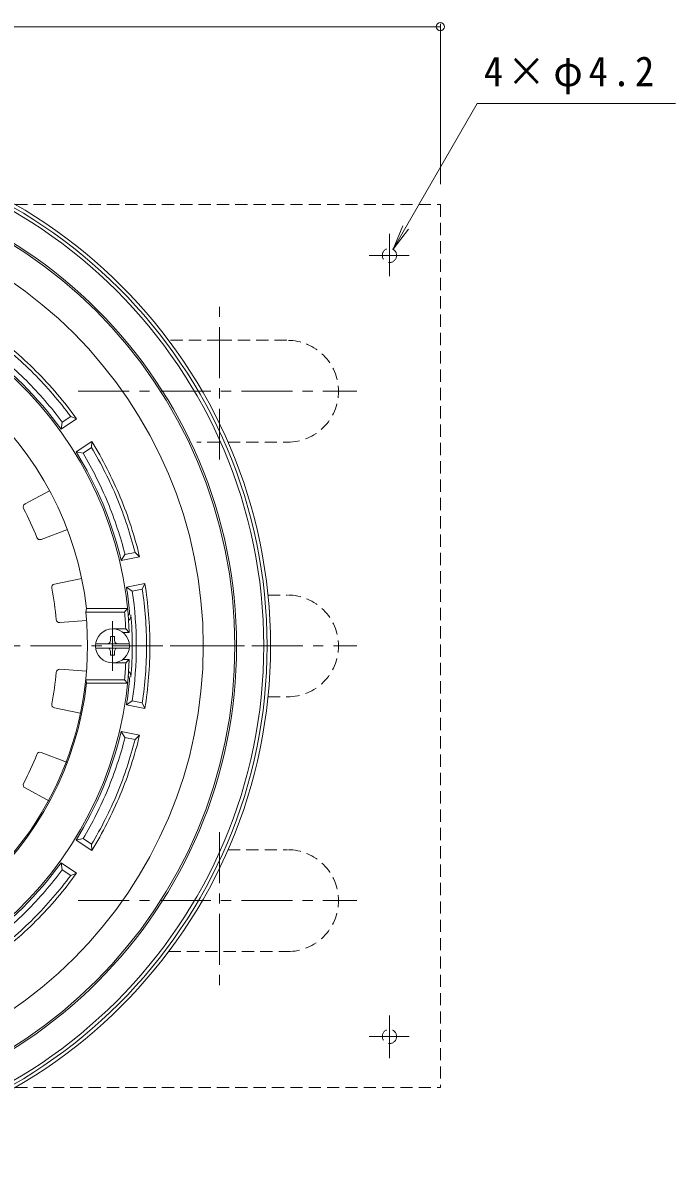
# Model space of a CAD drawing. Units: millimetres at full size, sheet at 1:3; details may follow other scales. Extents: x -699 to 802, y -582 to 582.
# Drawn here: x -203.4 to -11.3, y 239.5 to 573.1 of the extents above; entities that cross this region are included whole.
import ezdxf

# ---------------------------------------------------------------- set-up
doc = ezdxf.new("R2010")
doc.units = ezdxf.units.MM
doc.header["$LTSCALE"] = 3
doc.header["$PDMODE"] = 32
doc.header["$PDSIZE"] = 2.4
doc.linetypes.add('CHAIN1', pattern=[8, 5, -1, 1, -1])
doc.linetypes.add('DASHED1', pattern=[1.8, 1.2, -0.6])
for name, color, linetype, lineweight in [('0-0_通り芯', 3, 'Continuous', 9), ('0-1_躯体', 2, 'Continuous', 9), ('0-2_仕上', 6, 'Continuous', 9), ('0-4_その他', 7, 'Continuous', 9), ('0-5_寸法', 7, 'Continuous', 9), ('0-8_041', 4, 'Continuous', 9), ('0-9_051', 2, 'DASHED1', 9)]:
    doc.layers.add(name, color=color, linetype=linetype, lineweight=lineweight)
doc.styles.add('ＭＳ ゴシック', font='')
doc.styles.get('ＭＳ ゴシック').set_extended_font_data('MS Gothic')

msp = doc.modelspace()

# ---------------------------------------------------------------- linework, layer by layer
at = {"layer": '0-0_通り芯', "linetype": 'CHAIN1'}
msp.add_line((-441.111, 389.513), (-121.591, 389.513), dxfattribs=at)
at = {"layer": '0-0_通り芯'}
for radius, start, end in [(150, 0, 180), (149, 0, 180), (148, 0, 180), (150, 180, 0), (149, 180, 0), (148, 180, 0)]:
    msp.add_arc((-280.443, 389.513), radius, start, end, dxfattribs=at)
at = {"layer": '0-1_躯体'}
for p, q in [((-191.736, 455.401), (-189.238, 457.07)), ((-189.238, 457.07), (-187.52, 456.413)), ((-192.097, 453.356), (-187.52, 456.413)), ((-192.097, 453.356), (-191.735, 455.401)), ((-187.652, 446.704), (-183.076, 449.761)), ((-185.624, 446.255), (-183.127, 447.923)), ((-183.076, 449.761), (-183.127, 447.923)), ((-187.652, 446.704), (-185.624, 446.255)), ((-173.274, 416.438), (-170.328, 417.024)), ((-170.328, 417.024), (-168.992, 415.761)), ((-174.39, 414.687), (-173.274, 416.438)), ((-174.39, 414.687), (-168.992, 415.761)), ((-172.829, 406.841), (-167.432, 407.914)), ((-167.432, 407.914), (-168.182, 406.236)), ((-172.829, 406.841), (-171.128, 405.65)), ((-171.128, 405.65), (-168.182, 406.236)), ((-172.829, 372.186), (-171.128, 373.377)), ((-172.829, 372.186), (-167.432, 371.112)), ((-171.128, 373.377), (-168.182, 372.791)), ((-167.432, 371.112), (-168.182, 372.791)), ((-174.39, 364.34), (-168.992, 363.266)), ((-174.39, 364.34), (-173.274, 362.588)), ((-173.274, 362.588), (-170.328, 362.002)), ((-170.328, 362.002), (-168.992, 363.266)), ((-187.652, 332.323), (-185.624, 332.772)), ((-187.652, 332.323), (-183.076, 329.265)), ((-185.624, 332.772), (-183.127, 331.103)), ((-183.076, 329.265), (-183.127, 331.103)), ((-192.097, 325.671), (-187.52, 322.614)), ((-192.097, 325.671), (-191.735, 323.626)), ((-191.736, 323.626), (-189.238, 321.957)), ((-189.238, 321.957), (-187.52, 322.614))]:
    msp.add_line(p, q, dxfattribs=at)
for radius in [140, 139.5, 130.209]:
    msp.add_circle((-280.443, 389.513), radius, dxfattribs=at)
for centre, radius, start, end in [((-280.443, 389.513), 114.5, 45.00002, 54.24802), ((-280.443, 389.513), 113.5, 45, 53.47247), ((-280.443, 389.513), 109, 35.85309, 54.14691), ((-280.443, 389.513), 110.5, 45, 53.397), ((-280.443, 389.513), 114.5, 35.752, 45), ((-280.443, 389.513), 110.5, 36.603, 45), ((-280.443, 389.513), 113.5, 36.52753, 45), ((-280.443, 389.513), 113.5, 22.5, 30.97247), ((-280.443, 389.513), 114.5, 22.50002, 31.74802), ((-280.443, 389.513), 109, 13.35309, 31.64691), ((-280.443, 389.513), 110.5, 22.5, 30.897), ((-280.443, 389.513), 110.5, 14.103, 22.5), ((-280.443, 389.513), 113.5, 14.02753, 22.5), ((-280.443, 389.513), 114.5, 13.252, 22.5), ((-280.443, 389.513), 114.5, 0, 9.248), ((-280.443, 389.513), 109, 5.36256, 9.14693), ((-280.443, 389.513), 110.5, 0, 8.397), ((-280.443, 389.513), 113.5, 0, 8.47247), ((-173.912, 399.513), 2, 323.60459, 5.36235), ((-173.534, 398.513), 2, 311.7026, 4.81177), ((-280.443, 389.513), 109.288, 0, 4.812), ((-280.443, 389.513), 109.288, 355.188, 0), ((-280.443, 389.513), 110.5, 351.603, 0), ((-280.443, 389.513), 113.5, 351.52753, 0), ((-280.443, 389.513), 114.5, 350.752, 0), ((-173.912, 379.513), 2, 354.63765, 36.39541), ((-173.534, 380.513), 2, 355.18823, 48.2974), ((-280.443, 389.513), 109, 350.85307, 354.63744), ((-280.443, 389.513), 109, 328.35309, 346.64691), ((-280.443, 389.513), 110.5, 337.5, 345.897), ((-280.443, 389.513), 113.5, 337.5, 345.97247), ((-280.443, 389.513), 114.5, 337.5, 346.748), ((-280.443, 389.513), 110.5, 329.103, 337.5), ((-280.443, 389.513), 113.5, 329.02753, 337.5), ((-280.443, 389.513), 114.5, 328.25198, 337.49998), ((-280.443, 389.513), 109, 305.85309, 324.14691), ((-280.443, 389.513), 110.5, 315, 323.397), ((-280.443, 389.513), 113.5, 315, 323.47247), ((-280.443, 389.513), 114.5, 315, 324.248), ((-280.443, 389.513), 110.5, 306.603, 315), ((-280.443, 389.513), 114.5, 305.75198, 314.99998), ((-280.443, 389.513), 113.5, 306.52753, 315)]:
    msp.add_arc(centre, radius, start, end, dxfattribs=at)
at = {"layer": '0-2_仕上'}
for p, q in [((-195.453, 435.218), (-202.698, 431.322)), ((-190.245, 423.815), (-197.935, 420.891)), ((-186.019, 409.422), (-194.069, 407.725)), ((-184.572, 400.513), (-184.841, 399.509)), ((-172.502, 400.513), (-184.572, 400.513)), ((-173.409, 399.513), (-172.502, 400.513)), ((-184.611, 396.984), (-192.437, 396.374)), ((-173.409, 399.513), (-184.84, 399.513)), ((-173.06, 394.514), (-176.943, 394.514)), ((-173.06, 394.514), (-172.017, 393.513)), ((-172.017, 393.513), (-173.944, 393.513)), ((-173.06, 384.513), (-176.943, 384.513)), ((-172.017, 385.513), (-173.944, 385.513)), ((-173.06, 384.513), (-172.017, 385.513)), ((-184.611, 382.043), (-192.437, 382.653)), ((-184.572, 378.513), (-184.841, 379.518)), ((-173.409, 379.513), (-184.84, 379.513)), ((-172.502, 378.513), (-184.572, 378.513)), ((-173.409, 379.513), (-172.502, 378.513)), ((-186.019, 369.604), (-194.069, 371.302)), ((-190.245, 355.212), (-197.935, 358.136)), ((-195.453, 343.809), (-202.698, 347.705))]:
    msp.add_line(p, q, dxfattribs=at)
for centre, radius, start, end in [((-280.443, 389.513), 108.5, 2.11276, 177.88724), ((-280.443, 389.513), 96.5, 6.54535, 173.45465), ((-202.225, 430.441), 1, 118.27013, 207.62123), ((-280.443, 389.513), 87.279, 21.47026, 27.6207), ((-198.29, 421.825), 1, 201.47029, 290.82222), ((-193.862, 406.747), 1, 101.90649, 191.2576), ((-280.443, 389.513), 87.279, 5.10663, 11.25706), ((-280.443, 389.513), 96.123, 180, 5.9688), ((-192.514, 397.371), 1, 185.10666, 274.45859), ((-280.443, 389.513), 107.5, 2.66588, 5.33755), ((-280.443, 389.513), 108.5, 182.11276, 357.88724), ((-280.443, 389.513), 107.5, 354.66245, 357.33412), ((-280.443, 389.513), 87.279, 348.74294, 354.89337), ((-192.514, 381.656), 1, 85.54141, 174.89334), ((-280.443, 389.513), 96.5, 186.54535, 353.45465), ((-193.862, 372.28), 1, 168.7424, 258.09351), ((-280.443, 389.513), 87.279, 332.3793, 338.52974), ((-198.29, 357.201), 1, 69.17778, 158.52971), ((-202.225, 348.586), 1, 152.37877, 241.72987)]:
    msp.add_arc(centre, radius, start, end, dxfattribs=at)
at = {"layer": '0-4_その他'}
for p, q in [((-480.443, 571.861), (-80.443, 571.861)), ((-80.443, 572.761), (-80.443, 525.513))]:
    msp.add_line(p, q, dxfattribs=at)
msp.add_point((-80.443, 571.861), dxfattribs=at)
at = {"layer": '0-5_寸法'}
msp.add_line((-94.393, 506.332), (-89.828, 512.282), dxfattribs=at)
msp.add_lwpolyline([(-11.295, 549.269), (-69.604, 549.269), (-94.393, 506.332), (-91.523, 513.261)], dxfattribs=at)
at = {"layer": '0-8_041', "linetype": 'CHAIN1'}
msp.add_line((-176.943, 382.204), (-176.943, 396.823), dxfattribs=at)
at = {"layer": '0-8_041'}
for p, q in [((-177.544, 391.113), (-177.544, 392.263)), ((-176.343, 392.263), (-177.544, 392.263)), ((-176.343, 391.113), (-176.343, 392.263)), ((-181.907, 390.113), (-171.979, 390.113)), ((-181.907, 388.913), (-171.979, 388.913)), ((-177.544, 387.913), (-177.544, 386.763)), ((-176.343, 387.913), (-176.343, 386.763)), ((-176.343, 386.763), (-177.544, 386.763))]:
    msp.add_line(p, q, dxfattribs=at)
msp.add_circle((-176.943, 389.513), 5, dxfattribs=at)
for centre, start, end in [((-178.544, 391.113), 270, 0), ((-175.343, 391.113), 180, 270), ((-178.544, 387.913), 0, 90), ((-175.343, 387.913), 90, 180)]:
    msp.add_arc(centre, 1, start, end, dxfattribs=at)
at = {"layer": '0-9_051'}
for p, q in [((-205.61, 519.513), (-80.443, 519.513)), ((-80.443, 519.513), (-80.443, 259.513)), ((-145.443, 479.513), (-160.443, 479.513)), ((-145.443, 479.513), (-125.443, 479.513)), ((-145.443, 449.513), (-152.113, 449.513)), ((-142.966, 449.513), (-125.443, 449.513)), ((-131.195, 404.513), (-125.443, 404.513)), ((-131.195, 374.513), (-125.443, 374.513)), ((-142.966, 329.513), (-125.443, 329.513)), ((-160.443, 299.513), (-125.443, 299.513)), ((-205.61, 259.513), (-80.443, 259.513))]:
    msp.add_line(p, q, dxfattribs=at)
at = {"layer": '0-9_051', "linetype": 'CHAIN1'}
for p, q in [((-95.443, 510.921), (-95.443, 498.366)), ((-89.629, 504.513), (-101.378, 504.513)), ((-145.443, 444.39), (-145.443, 490.899)), ((-187.021, 464.513), (-105.002, 464.513)), ((-159.936, 389.513), (-105.002, 389.513)), ((-145.443, 334.637), (-145.443, 288.127)), ((-187.021, 314.513), (-105.002, 314.513)), ((-95.443, 268.106), (-95.443, 280.661)), ((-89.629, 274.513), (-101.378, 274.513))]:
    msp.add_line(p, q, dxfattribs=at)
at = {"layer": '0-9_051'}
for centre in [(-95.443, 504.513), (-95.443, 274.513)]:
    msp.add_circle(centre, 2.1, dxfattribs=at)
for centre in [(-125.443, 464.513), (-125.443, 389.513), (-125.443, 314.513)]:
    msp.add_arc(centre, 15, 270, 90, dxfattribs=at)

# ---------------------------------------------------------------- texts
at = {"layer": '0-5_寸法', "color": 2, "insert": (-67.66, 551.957), "char_height": 8.798, "attachment_point": 7, "style": 'ＭＳ ゴシック'}
msp.add_mtext('\\T1.2;\\W0.95;4×φ4.2', dxfattribs=at)

doc.saveas('drawing.dxf')
